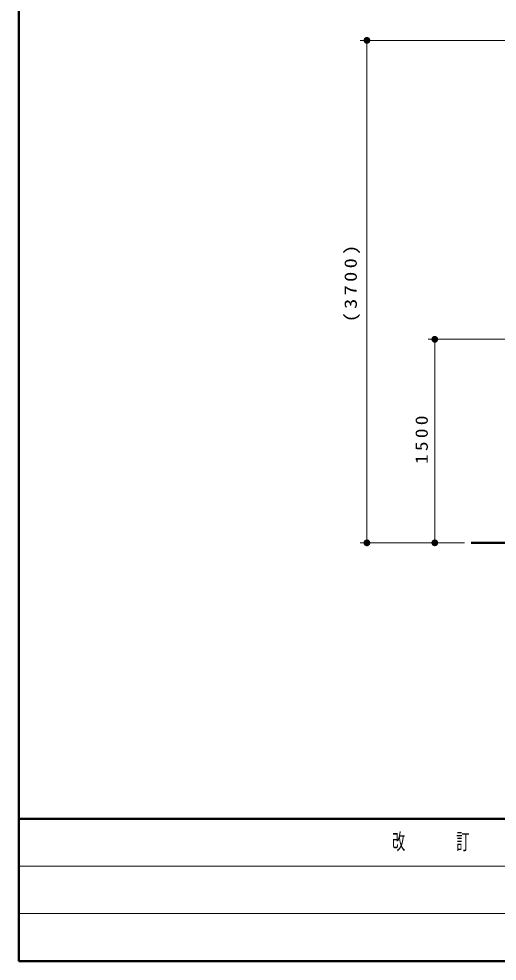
# Model space of a CAD drawing. Units: millimetres on the paper, scale 1:50. Extents: x -385 to 0, y -594 to 267.
# Drawn here: x -385 to -314.5, y -297 to -158.1 of the extents above; entities that cross this region are included whole.
import ezdxf

# ---------------------------------------------------------------- set-up
doc = ezdxf.new("R2010")
doc.units = ezdxf.units.MM
doc.layers.add('LY_1', color=140, linetype='Continuous', lineweight=50)
doc.styles.add('ＭＳ ゴシック', font='')
doc.styles.get('ＭＳ ゴシック').set_extended_font_data('MS Gothic')

# ---------------------------------------------------------------- blocks, each defined once
blk = doc.blocks.new('filled_dot')
at = {"color": 0, "linetype": 'Continuous', "lineweight": -2, "const_width": 1.25}
blk.add_lwpolyline([(-0.625, 0, 1), (0.625, 0, 1)], format="xyb", close=True, dxfattribs=at)

msp = doc.modelspace()

# ---------------------------------------------------------------- linework, layer by layer
at = {"layer": 'LY_1', "color": 7}
for p, q in [((-385, -30), (-385, -297)), ((-318.348, -235.34), (-189.797, -235.34)), ((-385, -276), (0, -276)), ((-385, -297), (0, -297))]:
    msp.add_line(p, q, dxfattribs=at)
at = {"layer": 'LY_1', "color": 7, "lineweight": 13}
for p, q in [((-306.507, -161.276), (-334.718, -161.276)), ((-333.718, -235.34), (-333.718, -161.276)), ((-308.118, -205.34), (-324.718, -205.34)), ((-323.718, -235.34), (-323.718, -205.34)), ((-319.348, -235.34), (-334.718, -235.34)), ((-319.348, -235.34), (-324.718, -235.34)), ((-385, -283), (-243.5, -283)), ((-385, -290), (-243.5, -290))]:
    msp.add_line(p, q, dxfattribs=at)

# ---------------------------------------------------------------- block references
at = {"layer": 'LY_1', "color": 7, "lineweight": 13, "xscale": 0.4, "yscale": 0.4}
for p, rotation in [((-333.718, -161.276), 270), ((-323.718, -205.34), 270), ((-333.718, -235.34), 90), ((-323.718, -235.34), 90)]:
    msp.add_blockref('filled_dot', p, dxfattribs=dict(at, rotation=rotation))

# ---------------------------------------------------------------- texts
at = {"layer": 'LY_1', "color": 7, "char_height": 1.833, "attachment_point": 8, "rotation": 90, "style": 'ＭＳ ゴシック'}
for s, insert in [('\\T1.33;\\W1.2;(3700)', (-334.718, -196.877)), ('\\T1.33;\\W1.15;1500', (-324.718, -219.919))]:
    msp.add_mtext(s, dxfattribs=dict(at, insert=insert))
at = {"layer": 'LY_1', "color": 7, "insert": (-314.25, -279.5), "char_height": 2.346, "attachment_point": 5, "style": 'ＭＳ ゴシック'}
msp.add_mtext('\\T1.64;\\W0.6;改\u3000\u3000訂\u3000\u3000事\u3000\u3000項', dxfattribs=at)

doc.saveas('drawing.dxf')
